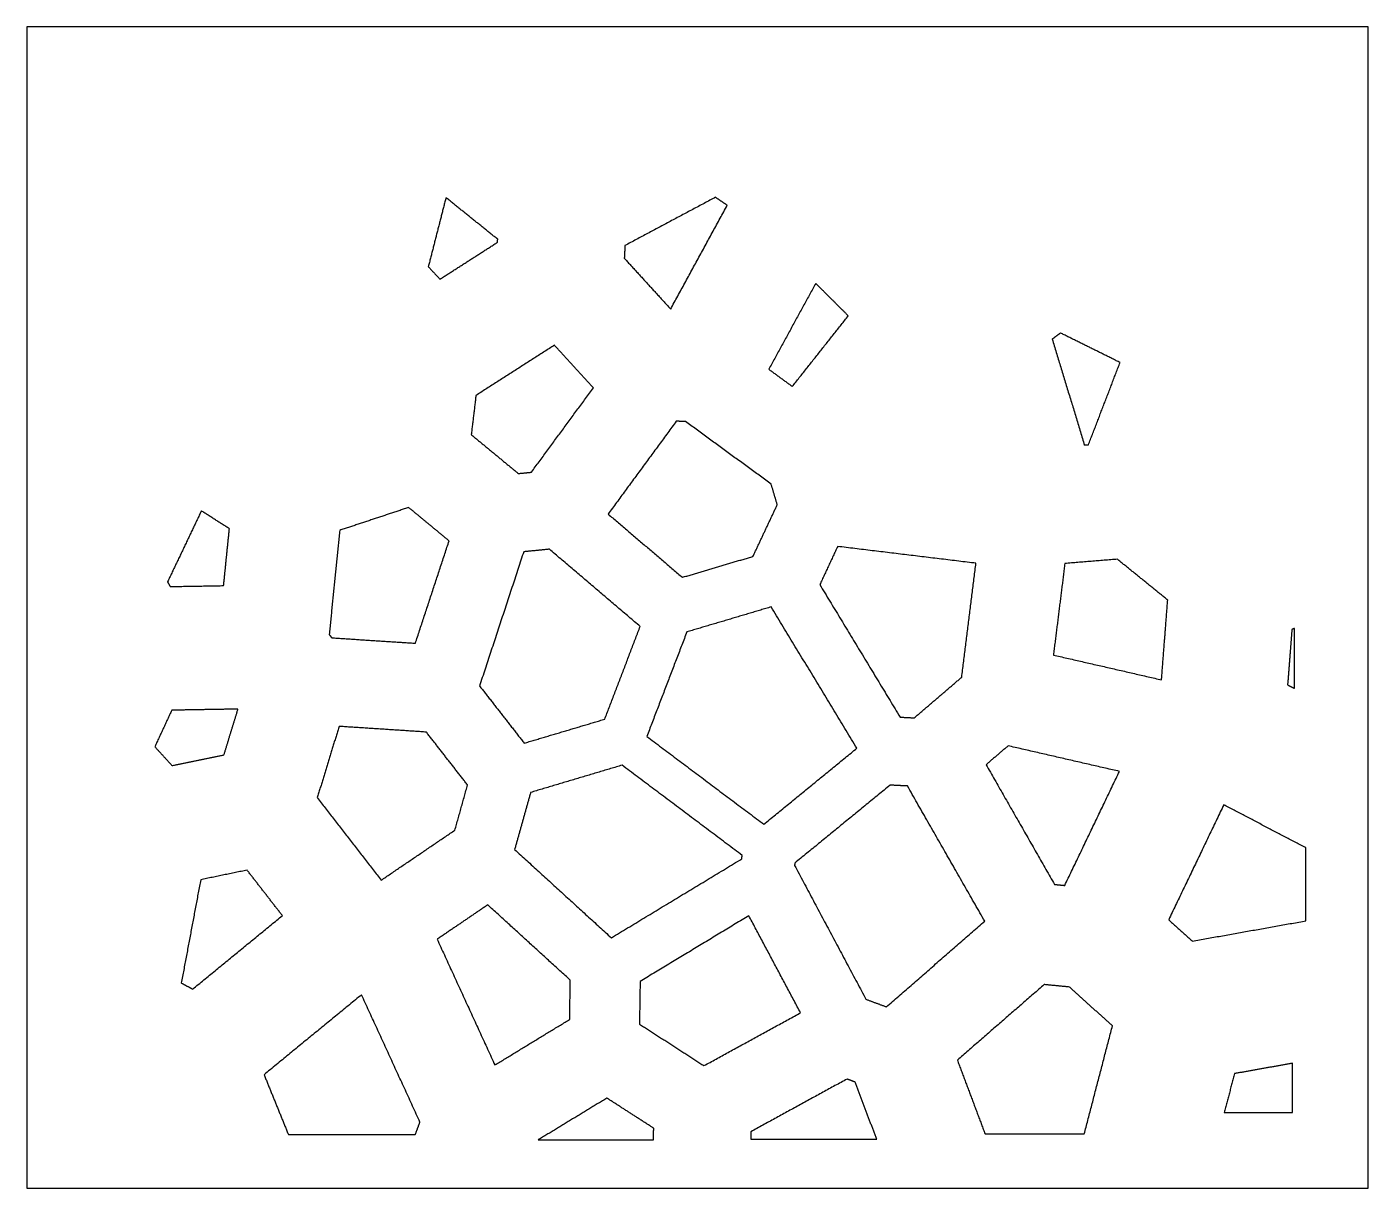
# Model space of a CAD drawing. Header units: millimetres. Extents: x -380 to -92, y 45 to 295.
import ezdxf

# ---------------------------------------------------------------- set-up
doc = ezdxf.new("R2010")
doc.units = ezdxf.units.MM
doc.header["$MEASUREMENT"] = 0
doc.layers.add('Default', color=18, linetype='Continuous', true_color=0x000000)

msp = doc.modelspace()

# ---------------------------------------------------------------- linework, layer by layer
at = {"layer": 'Default'}
for p, q in [((-91.55, 295.16, 7.96), (-380.22, 295.16, 7.96)), ((-380.22, 295.16, 7.96), (-380.22, 45.16, 7.96)), ((-91.55, 45.16, 7.96), (-91.55, 295.16, 7.96)), ((-380.22, 45.16, 7.96), (-91.55, 45.16, 7.96))]:
    msp.add_line(p, q, dxfattribs=at)
for points in [[(-290.02, 258.38, 7.96), (-291.92, 250.96, 7.96), (-293.82, 243.53, 7.96)], [(-278.89, 249.43, 7.96), (-284.46, 253.91, 7.96), (-290.02, 258.38, 7.96)], [(-232.03, 258.46, 7.96), (-241.76, 253.27, 7.96), (-251.5, 248.08, 7.96)], [(-229.49, 256.74, 7.96), (-230.76, 257.6, 7.96), (-232.03, 258.46, 7.96)], [(-241.66, 234.4, 7.96), (-235.58, 245.57, 7.96), (-229.49, 256.74, 7.96)], [(-291.32, 240.84, 7.96), (-285.12, 244.81, 7.96), (-278.92, 248.79, 7.96)], [(-278.92, 248.79, 7.96), (-278.9, 249.11, 7.96), (-278.89, 249.43, 7.96)], [(-251.5, 248.08, 7.96), (-251.57, 246.71, 7.96), (-251.64, 245.34, 7.96)], [(-293.82, 243.53, 7.96), (-292.57, 242.19, 7.96), (-291.32, 240.84, 7.96)], [(-251.64, 245.34, 7.96), (-246.65, 239.87, 7.96), (-241.66, 234.4, 7.96)], [(-210.45, 239.93, 7.96), (-215.5, 230.69, 7.96), (-220.54, 221.44, 7.96)], [(-203.44, 232.94, 7.96), (-206.94, 236.44, 7.96), (-210.45, 239.93, 7.96)], [(-215.48, 217.74, 7.96), (-209.46, 225.34, 7.96), (-203.44, 232.94, 7.96)], [(-157.77, 229.25, 7.96), (-158.66, 228.59, 7.96), (-159.54, 227.92, 7.96)], [(-144.95, 222.9, 7.96), (-151.36, 226.07, 7.96), (-157.77, 229.25, 7.96)], [(-266.69, 226.62, 7.96), (-275.13, 221.21, 7.96), (-283.57, 215.8, 7.96)], [(-258.3, 217.43, 7.96), (-262.5, 222.03, 7.96), (-266.69, 226.62, 7.96)], [(-159.54, 227.92, 7.96), (-156.08, 216.53, 7.96), (-152.62, 205.14, 7.96)], [(-151.74, 205.21, 7.96), (-148.34, 214.05, 7.96), (-144.95, 222.9, 7.96)], [(-220.54, 221.44, 7.96), (-218.01, 219.59, 7.96), (-215.48, 217.74, 7.96)], [(-271.63, 199.28, 7.96), (-264.97, 208.36, 7.96), (-258.3, 217.43, 7.96)], [(-283.57, 215.8, 7.96), (-284.07, 211.59, 7.96), (-284.58, 207.37, 7.96)], [(-240.46, 210.25, 7.96), (-247.79, 200.26, 7.96), (-255.13, 190.28, 7.96)], [(-238.48, 210.21, 7.96), (-239.47, 210.23, 7.96), (-240.46, 210.25, 7.96)], [(-220.04, 196.72, 7.96), (-229.26, 203.47, 7.96), (-238.48, 210.21, 7.96)], [(-284.58, 207.37, 7.96), (-279.51, 203.18, 7.96), (-274.44, 199, 7.96)], [(-152.62, 205.14, 7.96), (-152.18, 205.17, 7.96), (-151.74, 205.21, 7.96)], [(-274.44, 199, 7.96), (-273.04, 199.14, 7.96), (-271.63, 199.28, 7.96)], [(-218.72, 192.28, 7.96), (-219.38, 194.5, 7.96), (-220.04, 196.72, 7.96)], [(-342.66, 190.97, 7.96), (-346.3, 183.32, 7.96), (-349.95, 175.67, 7.96)], [(-336.63, 187.11, 7.96), (-339.65, 189.04, 7.96), (-342.66, 190.97, 7.96)], [(-298.06, 191.69, 7.96), (-305.47, 189.23, 7.96), (-312.88, 186.77, 7.96)], [(-289.35, 184.5, 7.96), (-293.7, 188.1, 7.96), (-298.06, 191.69, 7.96)], [(-223.95, 181.16, 7.96), (-221.33, 186.72, 7.96), (-218.72, 192.28, 7.96)], [(-255.13, 190.28, 7.96), (-247.13, 183.47, 7.96), (-239.13, 176.66, 7.96)], [(-337.87, 174.87, 7.96), (-337.25, 180.99, 7.96), (-336.63, 187.11, 7.96)], [(-312.88, 186.77, 7.96), (-314.02, 175.56, 7.96), (-315.15, 164.34, 7.96)], [(-296.6, 162.47, 7.96), (-292.98, 173.48, 7.96), (-289.35, 184.5, 7.96)], [(-273.29, 182.15, 7.96), (-278.04, 167.72, 7.96), (-282.79, 153.29, 7.96)], [(-267.76, 182.7, 7.96), (-270.52, 182.43, 7.96), (-273.29, 182.15, 7.96)], [(-248.22, 166.07, 7.96), (-257.99, 174.39, 7.96), (-267.76, 182.7, 7.96)], [(-205.72, 183.3, 7.96), (-207.65, 179.2, 7.96), (-209.57, 175.09, 7.96)], [(-175.96, 179.69, 7.96), (-190.84, 181.49, 7.96), (-205.72, 183.3, 7.96)], [(-239.13, 176.66, 7.96), (-231.54, 178.91, 7.96), (-223.95, 181.16, 7.96)], [(-179.02, 155.16, 7.96), (-177.49, 167.42, 7.96), (-175.96, 179.69, 7.96)], [(-156.83, 179.63, 7.96), (-158.06, 169.78, 7.96), (-159.29, 159.93, 7.96)], [(-145.53, 180.55, 7.96), (-151.18, 180.09, 7.96), (-156.83, 179.63, 7.96)], [(-134.69, 171.76, 7.96), (-140.11, 176.16, 7.96), (-145.53, 180.55, 7.96)], [(-349.95, 175.67, 7.96), (-349.66, 175.17, 7.96), (-349.37, 174.67, 7.96)], [(-349.37, 174.67, 7.96), (-343.62, 174.77, 7.96), (-337.87, 174.87, 7.96)], [(-209.57, 175.09, 7.96), (-200.93, 160.83, 7.96), (-192.29, 146.56, 7.96)], [(-136.02, 154.59, 7.96), (-135.36, 163.17, 7.96), (-134.69, 171.76, 7.96)], [(-220.02, 170.29, 7.96), (-229.1, 167.59, 7.96), (-238.18, 164.9, 7.96)], [(-201.6, 139.86, 7.96), (-210.81, 155.07, 7.96), (-220.02, 170.29, 7.96)], [(-255.86, 146.12, 7.96), (-252.04, 156.1, 7.96), (-248.22, 166.07, 7.96)], [(-238.18, 164.9, 7.96), (-242.49, 153.65, 7.96), (-246.79, 142.41, 7.96)], [(-107.97, 165.44, 7.96), (-108.43, 159.48, 7.96), (-108.89, 153.52, 7.96)], [(-107.43, 165.64, 7.96), (-107.7, 165.54, 7.96), (-107.97, 165.44, 7.96)], [(-107.43, 152.76, 7.96), (-107.43, 159.2, 7.96), (-107.43, 165.64, 7.96)], [(-315.15, 164.34, 7.96), (-314.87, 163.99, 7.96), (-314.59, 163.64, 7.96)], [(-314.59, 163.64, 7.96), (-305.6, 163.05, 7.96), (-296.6, 162.47, 7.96)], [(-159.29, 159.93, 7.96), (-147.65, 157.26, 7.96), (-136.02, 154.59, 7.96)], [(-282.79, 153.29, 7.96), (-277.99, 147.12, 7.96), (-273.18, 140.96, 7.96)], [(-189.23, 146.41, 7.96), (-184.12, 150.79, 7.96), (-179.02, 155.16, 7.96)], [(-108.89, 153.52, 7.96), (-108.16, 153.14, 7.96), (-107.43, 152.76, 7.96)], [(-349.03, 148.05, 7.96), (-350.86, 144.12, 7.96), (-352.68, 140.19, 7.96)], [(-334.78, 148.29, 7.96), (-341.9, 148.17, 7.96), (-349.03, 148.05, 7.96)], [(-337.8, 138.43, 7.96), (-336.29, 143.36, 7.96), (-334.78, 148.29, 7.96)], [(-313.02, 144.57, 7.96), (-315.37, 136.9, 7.96), (-317.72, 129.23, 7.96)], [(-294.24, 143.34, 7.96), (-303.63, 143.96, 7.96), (-313.02, 144.57, 7.96)], [(-273.18, 140.96, 7.96), (-264.52, 143.54, 7.96), (-255.86, 146.12, 7.96)], [(-192.29, 146.56, 7.96), (-190.76, 146.48, 7.96), (-189.23, 146.41, 7.96)], [(-285.37, 131.96, 7.96), (-289.81, 137.65, 7.96), (-294.24, 143.34, 7.96)], [(-246.79, 142.41, 7.96), (-234.2, 132.95, 7.96), (-221.61, 123.5, 7.96)], [(-352.68, 140.19, 7.96), (-350.82, 138.16, 7.96), (-348.96, 136.12, 7.96)], [(-221.61, 123.5, 7.96), (-211.6, 131.68, 7.96), (-201.6, 139.86, 7.96)], [(-169.04, 140.38, 7.96), (-171.41, 138.35, 7.96), (-173.78, 136.32, 7.96)], [(-145.08, 134.88, 7.96), (-157.06, 137.63, 7.96), (-169.04, 140.38, 7.96)], [(-348.96, 136.12, 7.96), (-343.38, 137.27, 7.96), (-337.8, 138.43, 7.96)], [(-252.12, 136.21, 7.96), (-261.96, 133.28, 7.96), (-271.8, 130.35, 7.96)], [(-226.27, 116.8, 7.96), (-239.19, 126.51, 7.96), (-252.12, 136.21, 7.96)], [(-173.78, 136.32, 7.96), (-166.42, 123.44, 7.96), (-159.06, 110.55, 7.96)], [(-156.85, 110.33, 7.96), (-150.96, 122.61, 7.96), (-145.08, 134.88, 7.96)], [(-288.09, 122.24, 7.96), (-286.73, 127.1, 7.96), (-285.37, 131.96, 7.96)], [(-271.8, 130.35, 7.96), (-273.52, 124.2, 7.96), (-275.24, 118.06, 7.96)], [(-194.43, 131.92, 7.96), (-204.69, 123.54, 7.96), (-214.94, 115.15, 7.96)], [(-190.7, 131.74, 7.96), (-192.57, 131.83, 7.96), (-194.43, 131.92, 7.96)], [(-174.07, 102.63, 7.96), (-182.39, 117.18, 7.96), (-190.7, 131.74, 7.96)], [(-317.72, 129.23, 7.96), (-310.84, 120.35, 7.96), (-303.95, 111.47, 7.96)], [(-122.63, 127.69, 7.96), (-128.55, 115.32, 7.96), (-134.48, 102.96, 7.96)], [(-104.93, 118.4, 7.96), (-113.78, 123.05, 7.96), (-122.63, 127.69, 7.96)], [(-303.95, 111.47, 7.96), (-296.02, 116.85, 7.96), (-288.09, 122.24, 7.96)], [(-104.93, 102.72, 7.96), (-104.93, 110.56, 7.96), (-104.93, 118.4, 7.96)], [(-275.24, 118.06, 7.96), (-264.84, 108.56, 7.96), (-254.43, 99.06, 7.96)], [(-254.43, 99.06, 7.96), (-240.4, 107.55, 7.96), (-226.37, 116.04, 7.96)], [(-226.37, 116.04, 7.96), (-226.32, 116.42, 7.96), (-226.27, 116.8, 7.96)], [(-332.82, 113.62, 7.96), (-337.82, 112.59, 7.96), (-342.81, 111.55, 7.96)], [(-325.23, 103.84, 7.96), (-329.03, 108.73, 7.96), (-332.82, 113.62, 7.96)], [(-214.94, 115.15, 7.96), (-214.97, 114.9, 7.96), (-215, 114.65, 7.96)], [(-215, 114.65, 7.96), (-207.32, 100.24, 7.96), (-199.64, 85.83, 7.96)], [(-342.81, 111.55, 7.96), (-344.9, 100.44, 7.96), (-346.98, 89.33, 7.96)], [(-159.06, 110.55, 7.96), (-157.95, 110.44, 7.96), (-156.85, 110.33, 7.96)], [(-281.03, 106.15, 7.96), (-286.48, 102.45, 7.96), (-291.92, 98.75, 7.96)], [(-263.27, 89.94, 7.96), (-272.15, 98.04, 7.96), (-281.03, 106.15, 7.96)], [(-344.53, 88.02, 7.96), (-334.88, 95.93, 7.96), (-325.23, 103.84, 7.96)], [(-224.84, 103.81, 7.96), (-236.54, 96.73, 7.96), (-248.24, 89.66, 7.96)], [(-213.71, 82.92, 7.96), (-219.28, 93.37, 7.96), (-224.84, 103.81, 7.96)], [(-195.23, 84.2, 7.96), (-184.65, 93.42, 7.96), (-174.07, 102.63, 7.96)], [(-134.48, 102.96, 7.96), (-131.93, 100.65, 7.96), (-129.37, 98.35, 7.96)], [(-129.37, 98.35, 7.96), (-117.15, 100.53, 7.96), (-104.93, 102.72, 7.96)], [(-291.92, 98.75, 7.96), (-285.71, 85.22, 7.96), (-279.5, 71.68, 7.96)], [(-263.39, 81.49, 7.96), (-263.33, 85.71, 7.96), (-263.27, 89.94, 7.96)], [(-248.24, 89.66, 7.96), (-248.31, 85.07, 7.96), (-248.38, 80.49, 7.96)], [(-346.98, 89.33, 7.96), (-345.76, 88.67, 7.96), (-344.53, 88.02, 7.96)], [(-308.19, 86.79, 7.96), (-318.68, 78.19, 7.96), (-329.17, 69.59, 7.96)], [(-295.62, 59.39, 7.96), (-301.9, 73.09, 7.96), (-308.19, 86.79, 7.96)], [(-161.28, 88.99, 7.96), (-170.62, 80.85, 7.96), (-179.96, 72.72, 7.96)], [(-155.84, 88.46, 7.96), (-158.56, 88.72, 7.96), (-161.28, 88.99, 7.96)], [(-146.58, 80.1, 7.96), (-151.21, 84.28, 7.96), (-155.84, 88.46, 7.96)], [(-199.64, 85.83, 7.96), (-197.44, 85.01, 7.96), (-195.23, 84.2, 7.96)], [(-279.5, 71.68, 7.96), (-271.45, 76.59, 7.96), (-263.39, 81.49, 7.96)], [(-234.49, 71.54, 7.96), (-224.1, 77.23, 7.96), (-213.71, 82.92, 7.96)], [(-248.38, 80.49, 7.96), (-241.43, 76.01, 7.96), (-234.49, 71.54, 7.96)], [(-152.64, 56.86, 7.96), (-149.61, 68.48, 7.96), (-146.58, 80.1, 7.96)], [(-179.96, 72.72, 7.96), (-176.99, 64.79, 7.96), (-174.01, 56.86, 7.96)], [(-329.17, 69.59, 7.96), (-326.55, 63.15, 7.96), (-323.93, 56.7, 7.96)], [(-120.33, 69.82, 7.96), (-121.42, 65.64, 7.96), (-122.51, 61.46, 7.96)], [(-107.85, 72.05, 7.96), (-114.09, 70.93, 7.96), (-120.33, 69.82, 7.96)], [(-107.85, 61.46, 7.96), (-107.85, 66.75, 7.96), (-107.85, 72.05, 7.96)], [(-203.71, 68.65, 7.96), (-214.05, 62.98, 7.96), (-224.39, 57.32, 7.96)], [(-201.94, 68, 7.96), (-202.82, 68.32, 7.96), (-203.71, 68.65, 7.96)], [(-197.32, 55.69, 7.96), (-199.63, 61.85, 7.96), (-201.94, 68, 7.96)], [(-255.38, 64.55, 7.96), (-262.77, 60.06, 7.96), (-270.16, 55.56, 7.96)], [(-245.31, 58.06, 7.96), (-250.34, 61.3, 7.96), (-255.38, 64.55, 7.96)], [(-122.51, 61.46, 7.96), (-115.18, 61.46, 7.96), (-107.85, 61.46, 7.96)], [(-296.62, 56.7, 7.96), (-296.12, 58.05, 7.96), (-295.62, 59.39, 7.96)], [(-245.37, 55.56, 7.96), (-245.34, 56.81, 7.96), (-245.31, 58.06, 7.96)], [(-323.93, 56.7, 7.96), (-310.28, 56.7, 7.96), (-296.62, 56.7, 7.96)], [(-270.16, 55.56, 7.96), (-257.76, 55.56, 7.96), (-245.37, 55.56, 7.96)], [(-224.39, 57.32, 7.96), (-224.41, 56.51, 7.96), (-224.43, 55.69, 7.96)], [(-224.43, 55.69, 7.96), (-210.87, 55.69, 7.96), (-197.32, 55.69, 7.96)], [(-174.01, 56.86, 7.96), (-163.33, 56.86, 7.96), (-152.64, 56.86, 7.96)]]:
    msp.add_open_spline(points, degree=2, dxfattribs=at)

doc.saveas('drawing.dxf')
